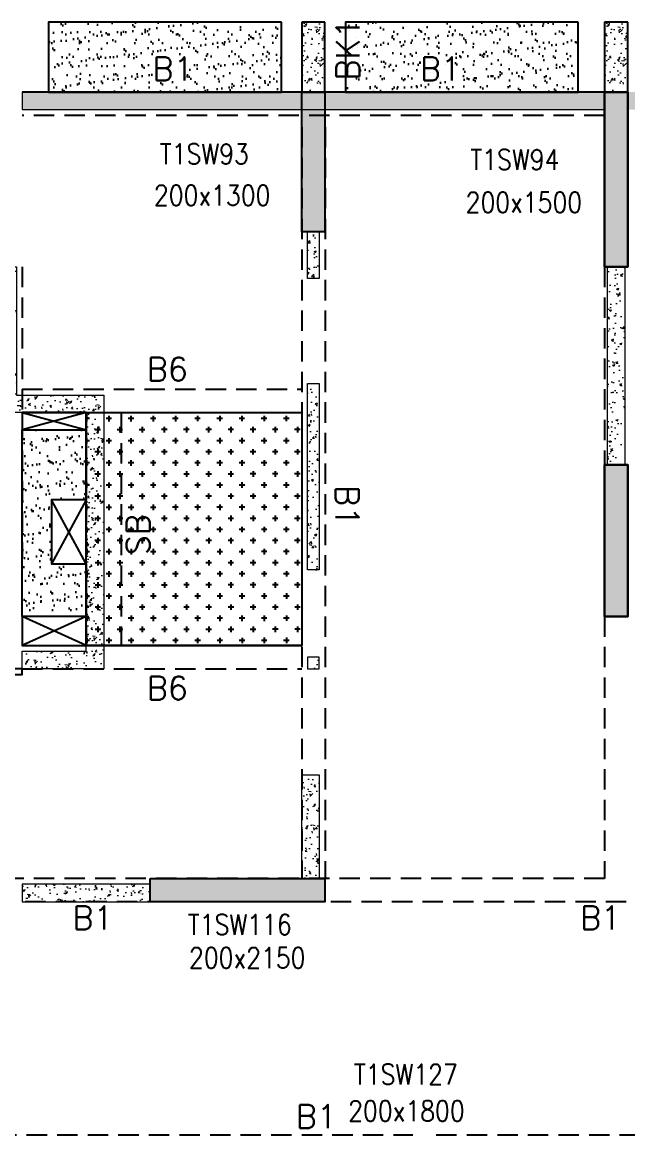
# Model space of a CAD drawing. Header units: millimetres. Extents: x 1078357 to 2594950, y -4969473 to -4636555.
# Drawn here: x 1775525 to 1780725, y -4667131 to -4657581 of the extents above; entities that cross this region are included whole.
import ezdxf

# ---------------------------------------------------------------- set-up
doc = ezdxf.new("R2010")
doc.units = ezdxf.units.MM
for name, pattern in [('CONTINOUS', [0]), ('HIDDEN', [0.375, 0.25, -0.125]), ('New Retail block$0$CONTINOUS', [0])]:
    doc.linetypes.add(name, pattern=pattern)
for name, color, linetype, lineweight in [('A-_ANOTDIMA_D-', 6, 'Continuous', 13), ('COL. NO.', 30, 'Continuous', 25), ('COL. SIZE', 7, 'Continuous', 25), ('HATCH', 8, 'Continuous', 30), ('S-NON STR RCC WALL', 8, 'Continuous', 0)]:
    doc.layers.add(name, color=color, linetype=linetype, lineweight=lineweight)
for name, color, linetype in [('B-200x325', 201, 'HIDDEN'), ('B-200x650', 241, 'HIDDEN'), ('B-300xSLAB THK.', 151, 'Continuous'), ('BK1-200x650', 241, 'HIDDEN'), ('DROP SLAB', 8, 'Continuous'), ('S-COLUMN_SHEAR WALL', 1, 'Continuous'), ('S-PROJECTION', 54, 'New Retail block$0$CONTINOUS'), ('SLAB FOLD', 8, 'Continuous')]:
    doc.layers.add(name, color=color, linetype=linetype)
doc.styles.add('ROMANS', font='romans.shx', dxfattribs={"width": 0.85})
pattern_1 = [(37.4701541, (-1209208.67, 9329389.39), (-4.7236114, 146.8264517), [0, -115.824, 0, -129.54, 0, -123.825]), (7.4701541, (-1209208.67, 9329389.4), (134.9689868, 214.9772528), [0, -62.484, 0, -104.394, 0, -40.005]), (327.4701541, (-1209302.4, 9329389.44), (237.2979035, 0.3075449), [0, -38.1, 0, -137.16, 0, -179.07]), (317.4701541, (-1209302.4, 9329389.44), (229.1017424, 66.759465), [0, -19.05, 0, -89.916, 0, -102.87])]

# ---------------------------------------------------------------- blocks, each defined once
blk = doc.blocks.new('G$CD63B60BD')
at = {"layer": 'COL. NO.', "linetype": 'Continuous', "style": 'ROMANS', "width": 0.85}
for s, p in [('T1SW93', (80056.1, 15282.2, -320.4)), ('T1SW94', (82722.7, 15233.7, -320.4)), ('T1SW116', (80296.7, 8666.8, -320.4)), ('T1SW127', (81722.8, 7380.9, -320.4))]:
    blk.add_text(s, height=175, dxfattribs=at).set_placement(p)
at = {"layer": 'COL. SIZE', "linetype": 'Continuous', "style": 'ROMANS', "width": 0.85}
for s, p in [('200x1300', (80005.6, 14926, -320.4)), ('200x1500', (82682.7, 14866.2, -320.4)), ('200x2150', (80306.5, 8381.1, -320.4)), ('200x1800', (81673.6, 7067.5, -320.4))]:
    blk.add_text(s, height=175, dxfattribs=at).set_placement(p)

msp = doc.modelspace()

# ---------------------------------------------------------------- hatches: boundary and pattern name
at = {"layer": 'DROP SLAB'}
h = msp.add_hatch(dxfattribs=at)
h.set_pattern_fill('CROSS', color=8, scale=15, angle=0.03079)
h.set_pattern_definition([(180.03079016, (-2664991.8, 14063544.76), (-95.1987999, -95.3011726), [47.625, -142.875]), (270.03079016, (-2665015.62, 14063568.56), (95.3011726, -95.1987999), [47.625, -142.875])])
h.paths.add_polyline_path([(1776074.8, -4660931.1), (1777924.6, -4660931.1), (1777924.6, -4662930.9), (1776074.8, -4662930.9)])
at = {"layer": 'HATCH'}
h = msp.add_hatch(dxfattribs=at)
h.set_pattern_fill('AR-SAND', color=8, scale=3, angle=179.97015)
h.set_pattern_definition(pattern_1)
h.paths.add_polyline_path([(1777749.9, -4657580.9), (1775749.9, -4657580.9), (1775749.9, -4658180.8), (1777749.9, -4658180.8)])
h = msp.add_hatch(dxfattribs=at)
h.set_pattern_fill('AR-SAND', color=8, scale=3, angle=179.97015)
h.set_pattern_definition(pattern_1)
h.paths.add_polyline_path([(1780299.9, -4657580.9), (1778299.9, -4657580.9), (1778299.9, -4658180.9), (1780299.9, -4658180.9)])
h = msp.add_hatch(dxfattribs=at)
h.set_pattern_fill('AR-SAND', color=8, scale=3, angle=179.97015)
h.set_pattern_definition([(37.47015413, (-3259358.17, 18697427.71), (-4.72361136, 146.8264517), [0, -115.824, 0, -129.54, 0, -123.825]), (7.4701541, (-3259358.17, 18697427.7), (134.9689868, 214.9772528), [0, -62.484, 0, -104.394, 0, -40.005]), (327.4701541, (-3259451.9, 18697427.76), (237.2979035, 0.3075449), [0, -38.1, 0, -137.16, 0, -179.07]), (317.4701541, (-3259451.9, 18697427.76), (229.1017424, 66.759465), [0, -19.05, 0, -89.916, 0, -102.87])])
h.paths.add_polyline_path([(1775524.8, -4661080.9), (1776074.8, -4661080.9), (1776074.8, -4661680.9), (1775774.8, -4661680.9), (1775774.8, -4662230.9), (1776074.8, -4662230.9), (1776074.8, -4662680.9), (1775524.8, -4662680.9)])
at = {"layer": 'S-COLUMN_SHEAR WALL', "lineweight": 25}
h = msp.add_hatch(color=1, dxfattribs=at)
h.dxf.hatch_style = 1
h.paths.add_polyline_path([(1777924.7, -4659380.9), (1778124.7, -4659380.9), (1778124.7, -4658180.9), (1777924.7, -4658180.9)])
at = {"layer": 'S-COLUMN_SHEAR WALL', "lineweight": 25, "extrusion": (-1.00316e-06, 2.11765e-11, 1)}
h = msp.add_hatch(color=1, dxfattribs=at)
h.dxf.hatch_style = 1
h.paths.add_polyline_path([(1780524.7, -4658180.9), (1780724.7, -4658180.9), (1780724.7, -4659680.8), (1780524.7, -4659680.8)])
at = {"layer": 'S-COLUMN_SHEAR WALL', "lineweight": 25, "extrusion": (1.00316e-06, 1.91639e-11, 1)}
h = msp.add_hatch(color=1, dxfattribs=at)
h.dxf.hatch_style = 1
h.paths.add_polyline_path([(1780724.7, -4658180.9), (1780524.7, -4658180.9), (1780524.7, -4659680.8), (1780724.7, -4659680.8)])
at = {"layer": 'S-COLUMN_SHEAR WALL', "lineweight": 25, "extrusion": (-1.00316e-06, 2.11765e-11, 1)}
h = msp.add_hatch(color=1, dxfattribs=at)
h.dxf.hatch_style = 1
h.paths.add_polyline_path([(1780524.7, -4662680.8), (1780724.7, -4662680.8), (1780724.7, -4661380.8), (1780524.7, -4661380.8)])
at = {"layer": 'S-COLUMN_SHEAR WALL', "lineweight": 25, "extrusion": (1.00316e-06, 1.91639e-11, 1)}
h = msp.add_hatch(color=1, dxfattribs=at)
h.dxf.hatch_style = 1
h.paths.add_polyline_path([(1780724.7, -4662680.8), (1780524.7, -4662680.8), (1780524.7, -4661380.8), (1780724.7, -4661380.8)])
at = {"layer": 'S-COLUMN_SHEAR WALL', "lineweight": 25}
h = msp.add_hatch(color=1, dxfattribs=at)
h.dxf.hatch_style = 1
h.paths.add_polyline_path([(1776624.7, -4664930.8), (1778124.7, -4664930.8), (1778124.7, -4665130.8), (1776624.7, -4665130.8)])
at = {"layer": 'S-NON STR RCC WALL'}
h = msp.add_hatch(dxfattribs=at)
h.set_pattern_fill('AR-CONC', color=256, angle=180)
h.set_pattern_definition([(50, (-6755920.1, 32897507.36), (182.184669, -15.93908554), [19.05, -209.55]), (355, (-6755920.1, 32897507.36), (-35.2434214, 191.0568452), [15.24, -167.6405842]), (100.4514447, (-6755904.92, 32897506.04), (146.9412471, 175.1177519), [16.1900088, -178.0902446]), (46.1842, (-6755920.1, 32897558.16), (271.0790409, -42.0423279), [28.575, -314.325]), (96.6355576, (-6755897.51, 32897554.66), (237.404134, 247.4261246), [24.2850231, -267.1356082]), (351.1841512, (-6755920.1, 32897558.16), (237.404134, 247.4261246), [22.859967, -251.459732]), (21, (-6755894.7, 32897545.46), (151.61439127, -102.2651982), [19.05, -209.55]), (326, (-6755894.7, 32897545.46), (61.80202835, 184.1879661), [15.24, -167.64]), (71.451445, (-6755882.07, 32897536.94), (213.4164193, 81.9227689), [16.1900088, -178.0899376]), (37.5, (-6755920.104, 32897507.364), (3.08860325, 84.55503887), [0, -165.608, 0, -170.18, 0, -168.275]), (7.5, (-6755920.1, 32897507.36), (66.8196625, 100.18057482), [0, -97.028, 0, -161.798, 0, -64.135]), (327.5, (-6755976.746, 32897507.364), (135.59059517, -5.72874399), [0, -63.5, 0, -198.12, 0, -262.89]), (317.5, (-6756002.15, 32897507.36), (148.1291814, 25.42649103), [0, -82.55, 0, -131.572, 0, -186.69])])
h.paths.add_polyline_path([(1778124.7, -4658180.8), (1778124.7, -4657580.8), (1777924.7, -4657580.8), (1777924.7, -4658180.8), (1778124.7, -4658180.8)], is_closed=False)
h = msp.add_hatch(dxfattribs=at)
h.set_pattern_fill('AR-CONC', color=256, angle=180)
h.set_pattern_definition([(50, (-6753320.12, 32897507.37), (182.184669, -15.93908554), [19.05, -209.55]), (355, (-6753320.12, 32897507.37), (-35.2434214, 191.0568452), [15.24, -167.6405842]), (100.4514447, (-6753304.94, 32897506.04), (146.9412471, 175.1177519), [16.1900088, -178.0902446]), (46.1842, (-6753320.12, 32897558.17), (271.0790409, -42.0423279), [28.575, -314.325]), (96.6355576, (-6753297.53, 32897554.67), (237.404134, 247.4261246), [24.2850231, -267.1356082]), (351.1841512, (-6753320.12, 32897558.17), (237.404134, 247.4261246), [22.859967, -251.459732]), (21, (-6753294.72, 32897545.47), (151.61439127, -102.2651982), [19.05, -209.55]), (326, (-6753294.72, 32897545.47), (61.80202835, 184.1879661), [15.24, -167.64]), (71.451445, (-6753282.09, 32897536.95), (213.4164193, 81.9227689), [16.1900088, -178.0899376]), (37.5, (-6753320.124, 32897507.37), (3.08860325, 84.55503887), [0, -165.608, 0, -170.18, 0, -168.275]), (7.5, (-6753320.12, 32897507.37), (66.8196625, 100.18057482), [0, -97.028, 0, -161.798, 0, -64.135]), (327.5, (-6753376.766, 32897507.37), (135.59059517, -5.72874399), [0, -63.5, 0, -198.12, 0, -262.89]), (317.5, (-6753402.17, 32897507.37), (148.1291814, 25.42649103), [0, -82.55, 0, -131.572, 0, -186.69])])
h.paths.add_polyline_path([(1780724.6, -4658180.8), (1780724.6, -4657580.8), (1780524.7, -4657580.8), (1780524.7, -4658180.8), (1780724.6, -4658180.8)], is_closed=False)
h = msp.add_hatch(dxfattribs=at)
h.set_pattern_fill('AR-CONC', color=256)
h.set_pattern_definition([(50, (-3545520.88, 18607572.6), (182.184669, -15.9390855), [19.05, -209.55]), (355, (-3545520.88, 18607572.6), (-35.2434214, 191.0568452), [15.24, -167.6405842]), (100.4514447, (-3545505.7, 18607571.27), (146.9412471, 175.1177519), [16.1900088, -178.0902446]), (46.1842, (-3545520.88, 18607623.4), (271.0790409, -42.042328), [28.575, -314.325]), (96.6355576, (-3545498.3, 18607619.9), (237.404134, 247.4261246), [24.285023, -267.135608]), (351.1841512, (-3545520.88, 18607623.4), (237.404134, 247.4261246), [22.859967, -251.459732]), (21, (-3545495.48, 18607610.7), (151.6143913, -102.2651982), [19.05, -209.55]), (326, (-3545495.48, 18607610.7), (61.8020283, 184.1879661), [15.24, -167.64]), (71.451445, (-3545482.85, 18607602.17), (213.4164193, 81.9227689), [16.1900088, -178.0899376]), (37.5, (-3545520.88, 18607572.596), (3.08860325, 84.55503887), [0, -165.608, 0, -170.18, 0, -168.275]), (7.5, (-3545520.88, 18607572.6), (66.8196625, 100.18057482), [0, -97.028, 0, -161.798, 0, -64.135]), (327.5, (-3545577.52, 18607572.596), (135.59059517, -5.728744), [0, -63.5, 0, -198.12, 0, -262.89]), (317.5, (-3545602.92, 18607572.6), (148.1291814, 25.42649103), [0, -82.55, 0, -131.572, 0, -186.69])])
h.paths.add_polyline_path([(1775849.9, -4658180.8), (1775524.9, -4658180.8), (1775524.9, -4658330.9), (1775849.9, -4658330.9)])
h.paths.add_polyline_path([(1777649.9, -4658180.9), (1775849.9, -4658180.9), (1775849.9, -4658330.9), (1777649.9, -4658330.9)])
h.paths.add_polyline_path([(1783599.9, -4658180.9), (1782849.9, -4658180.9), (1782849.9, -4658330.9), (1783599.9, -4658330.9)])
h.paths.add_polyline_path([(1782849.9, -4658180.9), (1781049.9, -4658180.9), (1781049.9, -4658330.9), (1782849.9, -4658330.9)])
h.paths.add_polyline_path([(1778399.9, -4658180.9), (1777649.9, -4658180.9), (1777649.9, -4658330.9), (1778399.9, -4658330.9)])
h.paths.add_polyline_path([(1780199.9, -4658180.8), (1778399.9, -4658180.8), (1778399.9, -4658330.9), (1780199.9, -4658330.9)])
h.paths.add_polyline_path([(1785722, -4658180.9), (1785399.9, -4658180.9), (1785399.9, -4658330.9), (1785722, -4658330.9)])
h.paths.add_polyline_path([(1781049.9, -4658180.9), (1780724.9, -4658180.9), (1780724.9, -4658330.9), (1781049.9, -4658330.9)])
h.paths.add_polyline_path([(1780524.9, -4658180.9), (1780199.9, -4658180.9), (1780199.9, -4658330.9), (1780524.9, -4658330.9)])
h.paths.add_polyline_path([(1785399.9, -4658180.9), (1783599.9, -4658180.9), (1783599.9, -4658330.9), (1785399.9, -4658330.9)])
h = msp.add_hatch(dxfattribs=at)
h.set_pattern_fill('AR-CONC', color=256, angle=180)
h.set_pattern_definition([(50, (1778038.14, -4712688.38), (182.18467, -15.9391), [19.05, -209.55]), (355, (1778038.14, -4712688.38), (-35.2434, 191.05685), [15.24, -167.6406]), (100.45144, (1778053.32, -4712689.7), (146.94125, 175.11775), [16.19, -178.09024]), (46.1842, (1778038.14, -4712637.58), (271.079, -42.0423), [28.575, -314.325]), (96.63556, (1778060.73, -4712641.08), (237.4041, 247.4261), [24.285, -267.1356]), (351.18415, (1778038.14, -4712637.58), (237.4041, 247.4261), [22.86, -251.4597]), (21, (1778063.54, -4712650.28), (151.6144, -102.2652), [19.05, -209.55]), (326, (1778063.54, -4712650.28), (61.802, 184.18797), [15.24, -167.64]), (71.45144, (1778076.17, -4712658.8), (213.4164, 81.92277), [16.19, -178.08994]), (37.5, (1778038.14, -4712688.38), (3.0886, 84.55504), [0, -165.608, 0, -170.18, 0, -168.275]), (7.5, (1778038.14, -4712688.38), (66.81966, 100.18057), [0, -97.028, 0, -161.798, 0, -64.135]), (327.5, (1777981.5, -4712688.38), (135.590595, -5.72874), [0, -63.5, 0, -198.12, 0, -262.89]), (317.5, (1777956.1, -4712688.38), (148.12918, 25.4265), [0, -82.55, 0, -131.572, 0, -186.69])])
h.paths.add_polyline_path([(1777974.9, -4659380.9), (1778074.9, -4659380.9), (1778074.9, -4659780.9), (1777974.9, -4659780.9)])
h = msp.add_hatch(dxfattribs=at)
h.set_pattern_fill('AR-CONC', color=256, angle=180)
h.set_pattern_definition([(50, (-4642745.6, 23291591.78), (182.184669, -15.9390855), [19.05, -209.55]), (355, (-4642745.6, 23291591.78), (-35.2434214, 191.0568452), [15.24, -167.6405842]), (100.4514447, (-4642730.41, 23291590.45), (146.9412471, 175.1177519), [16.1900088, -178.0902446]), (46.1842, (-4642745.6, 23291642.58), (271.0790409, -42.042328), [28.575, -314.325]), (96.6355576, (-4642723, 23291639.08), (237.404134, 247.4261246), [24.2850231, -267.1356082]), (351.1841512, (-4642745.6, 23291642.58), (237.404134, 247.4261246), [22.859967, -251.459732]), (21, (-4642720.2, 23291629.88), (151.6143913, -102.2651982), [19.05, -209.55]), (326, (-4642720.2, 23291629.88), (61.8020283, 184.1879661), [15.24, -167.64]), (71.451445, (-4642707.56, 23291621.36), (213.4164193, 81.9227689), [16.1900088, -178.0899376]), (37.5, (-4642745.6, 23291591.78), (3.08860325, 84.55503887), [0, -165.608, 0, -170.18, 0, -168.275]), (7.5, (-4642745.6, 23291591.78), (66.8196625, 100.18057482), [0, -97.028, 0, -161.798, 0, -64.135]), (327.5, (-4642802.24, 23291591.78), (135.59059517, -5.728744), [0, -63.5, 0, -198.12, 0, -262.89]), (317.5, (-4642827.64, 23291591.78), (148.1291814, 25.42649103), [0, -82.55, 0, -131.572, 0, -186.69])])
h.paths.add_polyline_path([(1776224.9, -4660780.9), (1776224.9, -4663130.9), (1775524.9, -4663130.9), (1775524.9, -4662980.9), (1776074.9, -4662980.9), (1776074.9, -4660930.9), (1775324.9, -4660930.9), (1775324.9, -4659680.8), (1775474.9, -4659680.8), (1775474.9, -4660780.9)])
at = {"layer": 'S-NON STR RCC WALL', "ltscale": 700}
h = msp.add_hatch(dxfattribs=at)
h.set_pattern_fill('AR-CONC', color=256)
h.set_pattern_definition([(50, (647433.79, -28385.62), (182.184669, -15.9390855), [19.05, -209.55]), (355, (647433.79, -28385.62), (-35.2434214, 191.056845), [15.24, -167.640584]), (100.4514447, (647448.97, -28386.94), (146.941247, 175.117752), [16.190009, -178.0902446]), (46.1842, (647433.79, -28334.82), (271.079041, -42.042328), [28.575, -314.325]), (96.6355576, (647456.38, -28338.32), (237.404134, 247.426125), [24.285023, -267.135608]), (351.184151, (647433.79, -28334.82), (237.404134, 247.426125), [22.859967, -251.459732]), (21, (647459.19, -28347.52), (151.6143913, -102.265198), [19.05, -209.55]), (326, (647459.19, -28347.52), (61.802028, 184.187966), [15.24, -167.64]), (71.451445, (647471.82, -28356.04), (213.416419, 81.922769), [16.190009, -178.0899376]), (37.5, (647433.786, -28385.616), (3.08860325, 84.5550389), [0, -165.608, 0, -170.18, 0, -168.275]), (7.5, (647433.79, -28385.62), (66.8196625, 100.1805748), [0, -97.028, 0, -161.798, 0, -64.135]), (327.5, (647377.144, -28385.616), (135.5905952, -5.728744), [0, -63.5, 0, -198.12, 0, -262.89]), (317.5, (647351.74, -28385.62), (148.1291814, 25.426491), [0, -82.55, 0, -131.572, 0, -186.69])])
h.paths.add_polyline_path([(1780549.9, -4659680.8), (1780699.9, -4659680.8), (1780699.9, -4661380.8), (1780549.9, -4661380.8)])
at = {"layer": 'S-NON STR RCC WALL'}
h = msp.add_hatch(dxfattribs=at)
h.set_pattern_fill('AR-CONC', color=256, angle=180)
h.set_pattern_definition([(50, (2875262.86, -9396707.56), (182.184669, -15.9390855), [19.05, -209.55]), (355, (2875262.86, -9396707.56), (-35.2434214, 191.056845), [15.24, -167.640584]), (100.4514447, (2875278.04, -9396708.9), (146.941247, 175.117752), [16.190009, -178.0902446]), (46.1842, (2875262.86, -9396656.76), (271.079041, -42.042328), [28.575, -314.325]), (96.6355576, (2875285.45, -9396660.27), (237.404134, 247.426125), [24.285023, -267.135608]), (351.184151, (2875262.86, -9396656.76), (237.404134, 247.426125), [22.859967, -251.459732]), (21, (2875288.26, -9396669.46), (151.6143913, -102.265198), [19.05, -209.55]), (326, (2875288.26, -9396669.46), (61.802028, 184.187966), [15.24, -167.64]), (71.451445, (2875300.89, -9396677.99), (213.416419, 81.922769), [16.190009, -178.0899376]), (37.5, (2875262.855, -9396707.564), (3.08860325, 84.5550389), [0, -165.608, 0, -170.18, 0, -168.275]), (7.5, (2875262.855, -9396707.56), (66.8196625, 100.1805748), [0, -97.028, 0, -161.798, 0, -64.135]), (327.5, (2875206.21, -9396707.564), (135.5905952, -5.728744), [0, -63.5, 0, -198.12, 0, -262.89]), (317.5, (2875180.81, -9396707.56), (148.1291814, 25.426491), [0, -82.55, 0, -131.572, 0, -186.69])])
h.paths.add_polyline_path([(1777974.9, -4660680.9), (1778074.9, -4660680.9), (1778074.9, -4662280.9), (1777974.9, -4662280.9)])
h = msp.add_hatch(dxfattribs=at)
h.set_pattern_fill('AR-CONC', color=256, angle=180)
h.set_pattern_definition([(50, (2875249.64, -9398072.23), (182.184669, -15.9390855), [19.05, -209.55]), (355, (2875249.64, -9398072.23), (-35.2434214, 191.056845), [15.24, -167.640584]), (100.4514447, (2875264.82, -9398073.56), (146.941247, 175.117752), [16.190009, -178.0902446]), (46.1842, (2875249.64, -9398021.43), (271.079041, -42.042328), [28.575, -314.325]), (96.6355576, (2875272.23, -9398024.93), (237.404134, 247.426125), [24.285023, -267.135608]), (351.184151, (2875249.64, -9398021.43), (237.404134, 247.426125), [22.859967, -251.459732]), (21, (2875275.04, -9398034.13), (151.6143913, -102.265198), [19.05, -209.55]), (326, (2875275.04, -9398034.13), (61.802028, 184.187966), [15.24, -167.64]), (71.451445, (2875287.68, -9398042.65), (213.416419, 81.922769), [16.190009, -178.0899376]), (37.5, (2875249.64, -9398072.23), (3.08860325, 84.5550389), [0, -165.608, 0, -170.18, 0, -168.275]), (7.5, (2875249.64, -9398072.23), (66.8196625, 100.1805748), [0, -97.028, 0, -161.798, 0, -64.135]), (327.5, (2875193, -9398072.23), (135.5905952, -5.728744), [0, -63.5, 0, -198.12, 0, -262.89]), (317.5, (2875167.6, -9398072.23), (148.1291814, 25.426491), [0, -82.55, 0, -131.572, 0, -186.69])])
h.paths.add_polyline_path([(1777974.9, -4663130.9), (1778074.9, -4663130.9), (1778074.9, -4663030.9), (1777974.9, -4663030.9)])
h = msp.add_hatch(dxfattribs=at)
h.set_pattern_fill('AR-CONC', color=256, angle=180)
h.set_pattern_definition([(50, (-5673610.06, 27975610.96), (182.184669, -15.93908554), [19.05, -209.55]), (355, (-5673610.06, 27975610.96), (-35.2434214, 191.0568452), [15.24, -167.6405842]), (100.4514447, (-5673594.88, 27975609.63), (146.9412471, 175.1177519), [16.1900088, -178.0902446]), (46.1842, (-5673610.06, 27975661.76), (271.0790409, -42.042328), [28.575, -314.325]), (96.6355576, (-5673587.47, 27975658.26), (237.404134, 247.4261246), [24.2850231, -267.1356082]), (351.1841512, (-5673610.06, 27975661.76), (237.404134, 247.4261246), [22.859967, -251.459732]), (21, (-5673584.66, 27975649.06), (151.6143913, -102.2651982), [19.05, -209.55]), (326, (-5673584.66, 27975649.06), (61.8020283, 184.1879661), [15.24, -167.64]), (71.451445, (-5673572.02, 27975640.54), (213.4164193, 81.9227689), [16.1900088, -178.0899376]), (37.5, (-5673610.06, 27975610.96), (3.08860325, 84.55503887), [0, -165.608, 0, -170.18, 0, -168.275]), (7.5, (-5673610.06, 27975610.96), (66.8196625, 100.18057482), [0, -97.028, 0, -161.798, 0, -64.135]), (327.5, (-5673666.7, 27975610.96), (135.59059517, -5.72874399), [0, -63.5, 0, -198.12, 0, -262.89]), (317.5, (-5673692.1, 27975610.96), (148.1291814, 25.42649103), [0, -82.55, 0, -131.572, 0, -186.69])])
h.paths.add_polyline_path([(1777924.9, -4664040.9), (1778074.9, -4664040.9), (1778074.9, -4664930.8), (1777924.9, -4664930.8)])
h = msp.add_hatch(dxfattribs=at)
h.set_pattern_fill('AR-CONC', color=256)
h.set_pattern_definition([(50, (-3545520.88, 18607572.6), (182.184669, -15.9390855), [19.05, -209.55]), (355, (-3545520.88, 18607572.6), (-35.2434214, 191.0568452), [15.24, -167.6405842]), (100.4514447, (-3545505.7, 18607571.27), (146.9412471, 175.1177519), [16.1900088, -178.0902446]), (46.1842, (-3545520.88, 18607623.4), (271.0790409, -42.042328), [28.575, -314.325]), (96.6355576, (-3545498.3, 18607619.9), (237.404134, 247.4261246), [24.285023, -267.135608]), (351.1841512, (-3545520.88, 18607623.4), (237.404134, 247.4261246), [22.859967, -251.459732]), (21, (-3545495.48, 18607610.7), (151.6143913, -102.2651982), [19.05, -209.55]), (326, (-3545495.48, 18607610.7), (61.8020283, 184.1879661), [15.24, -167.64]), (71.451445, (-3545482.85, 18607602.17), (213.4164193, 81.9227689), [16.1900088, -178.0899376]), (37.5, (-3545520.88, 18607572.596), (3.08860325, 84.55503887), [0, -165.608, 0, -170.18, 0, -168.275]), (7.5, (-3545520.88, 18607572.6), (66.8196625, 100.18057482), [0, -97.028, 0, -161.798, 0, -64.135]), (327.5, (-3545577.52, 18607572.596), (135.59059517, -5.728744), [0, -63.5, 0, -198.12, 0, -262.89]), (317.5, (-3545602.92, 18607572.6), (148.1291814, 25.42649103), [0, -82.55, 0, -131.572, 0, -186.69])])
h.paths.add_polyline_path([(1776624.7, -4664980.9), (1775524.9, -4664980.9), (1775524.9, -4665130.8), (1776624.7, -4665130.8)])

# ---------------------------------------------------------------- linework, layer by layer
at = {"layer": 'B-200x325', "ltscale": 700}
for p, q in [((1775524.6, -4660731.1, 0), (1777924.6, -4660731.1, 0)), ((1775524.8, -4663130.9, 0), (1777924.6, -4663130.9, 0))]:
    msp.add_line(p, q, dxfattribs=at)
at = {"layer": 'B-200x325', "linetype": 'Continuous', "ltscale": 700}
for p, q in [((1775524.6, -4660931.1, 0), (1777924.6, -4660931.1, 0)), ((1775524.8, -4662930.9, 0), (1777924.6, -4662930.9, 0))]:
    msp.add_line(p, q, dxfattribs=at)
at = {"layer": 'B-200x650', "linetype": 'CONTINOUS', "ltscale": 700}
for p, q in [((1778124.6, -4657580.8, 0), (1777924.6, -4657580.8, 0)), ((1777924.6, -4657580.8, 0), (1777924.7, -4658180.8, 0)), ((1778124.6, -4658180.8, 0), (1778124.6, -4657580.8, 0)), ((1780724.6, -4657580.8, 0), (1780524.6, -4657580.8, 0)), ((1780524.6, -4657580.8, 0), (1780524.7, -4658180.8, 0)), ((1780724.6, -4658180.8, 0), (1780724.6, -4657580.8, 0)), ((1780524.9, -4658180.8, 0), (1775524.9, -4658180.8, 0))]:
    msp.add_line(p, q, dxfattribs=at)
at = {"layer": 'B-200x650', "linetype": 'HIDDEN', "ltscale": 700}
for p, q in [((1780524.9, -4658380.8, 0), (1775524.9, -4658380.8, 0)), ((1777924.9, -4658480.9, 0), (1777924.9, -4664930.8, 0)), ((1778124.9, -4658480.9, 0), (1778124.9, -4664930.8, 0)), ((1775524.9, -4659680.8, 0), (1775524.9, -4662180.9, 0)), ((1780524.9, -4659680.8, 0), (1780524.9, -4661380.8, 0)), ((1780524.9, -4662680.9, 0), (1780524.9, -4664930.8, 0)), ((1780524.9, -4664930.8, 0), (1774849.7, -4664930.8, 0)), ((1783074.9, -4665130.8, 0), (1774849.7, -4665130.8, 0)), ((1770049.9, -4667130.8, 0), (1778879.9, -4667130.8, 0)), ((1779079.9, -4667130.8, 0), (1783074.9, -4667130.8, 0))]:
    msp.add_line(p, q, dxfattribs=at)
at = {"layer": 'B-300xSLAB THK.', "linetype": 'HIDDEN', "ltscale": 700}
for p, q in [((1776074.7, -4660931.3, 0), (1776074.7, -4662931.1, 0)), ((1776374.7, -4660931.3, 0), (1776374.7, -4662931.1, 0))]:
    msp.add_line(p, q, dxfattribs=at)
at = {"layer": 'BK1-200x650', "linetype": 'Continuous', "ltscale": 700, "elevation": 0}
msp.add_lwpolyline([(1775524.9, -4663130.9), (1775324.9, -4663130.9), (1775324.9, -4663181), (1775524.9, -4663181)], close=True, dxfattribs=at)
at = {"layer": 'DROP SLAB', "color": 3, "linetype": 'CONTINOUS', "ltscale": 500}
for p, q in [((1775524.8, -4660930.9, 0), (1776074.8, -4661080.9, 0)), ((1776074, -4660931.1, 0), (1775524.8, -4661080.9, 0)), ((1776074.9, -4661680.9, 0), (1775774.8, -4662230.9, 0)), ((1776074.9, -4662230.9, 0), (1775774.8, -4661680.9, 0)), ((1776074.8, -4662930.9, 0), (1775524.8, -4662680.9, 0)), ((1776074.8, -4662680.9, 0), (1775525, -4662930.9, 0))]:
    msp.add_line(p, q, dxfattribs=at)
at = {"layer": 'DROP SLAB', "color": 3, "linetype": 'CONTINOUS', "ltscale": 500, "elevation": 0}
for points in [[(1776074.8, -4660931.1), (1775524.8, -4660931.1), (1775524.8, -4661080.9), (1776074.8, -4661080.9)], [(1776074.8, -4660931.1), (1777924.6, -4660931.1), (1777924.6, -4662930.9), (1776074.8, -4662930.9)], [(1776074.8, -4661680.9), (1775774.8, -4661680.9), (1775774.8, -4662230.9), (1776074.8, -4662230.9)], [(1776074.8, -4662680.9), (1775525, -4662680.9), (1775525, -4662930.9), (1776074.8, -4662930.9)]]:
    msp.add_lwpolyline(points, close=True, dxfattribs=at)
at = {"layer": 'S-COLUMN_SHEAR WALL', "color": 1, "lineweight": 25, "elevation": 0}
for points in [[(1777924.7, -4658180.9), (1778124.7, -4658180.9), (1778124.7, -4659380.9), (1777924.7, -4659380.9)], [(1776624.7, -4664930.8), (1778124.7, -4664930.8), (1778124.7, -4665130.8), (1776624.7, -4665130.8)]]:
    msp.add_lwpolyline(points, close=True, dxfattribs=at)
at = {"layer": 'S-COLUMN_SHEAR WALL', "color": 1, "lineweight": 25, "extrusion": (-1.00316e-06, 2.11765e-11, 1), "elevation": -1.8}
for points in [[(1780524.7, -4658180.9), (1780724.7, -4658180.9), (1780724.7, -4659680.8), (1780524.7, -4659680.8)], [(1780524.7, -4662680.8), (1780724.7, -4662680.8), (1780724.7, -4661380.8), (1780524.7, -4661380.8)]]:
    msp.add_lwpolyline(points, close=True, dxfattribs=at)
at = {"layer": 'S-COLUMN_SHEAR WALL', "color": 1, "lineweight": 25, "extrusion": (1.00316e-06, 1.91639e-11, 1)}
for points, elevation in [([(1780724.7, -4658180.9), (1780524.7, -4658180.9), (1780524.7, -4659680.8), (1780724.7, -4659680.8)], 1.8), ([(1780724.7, -4662680.8), (1780524.7, -4662680.8), (1780524.7, -4661380.8), (1780724.7, -4661380.8)], 1.5)]:
    msp.add_lwpolyline(points, close=True, dxfattribs=dict(at, elevation=elevation))
at = {"layer": 'S-NON STR RCC WALL', "elevation": 0}
for points in [[(1780524.9, -4658180.9), (1775524.9, -4658180.8), (1775524.9, -4658330.8), (1780524.9, -4658330.9)], [(1777974.9, -4659380.9), (1778074.9, -4659380.9), (1778074.9, -4659780.9), (1777974.9, -4659780.9)], [(1776224.9, -4660780.9), (1776224.9, -4663130.9), (1775524.9, -4663130.9), (1775524.9, -4662980.9), (1776074.9, -4662980.9), (1776074.9, -4660930.9), (1775324.9, -4660930.9), (1775324.9, -4659680.8), (1775474.9, -4659680.8), (1775474.9, -4660780.9)]]:
    msp.add_lwpolyline(points, close=True, dxfattribs=at)
at = {"layer": 'S-NON STR RCC WALL', "ltscale": 700, "elevation": 0}
for points in [[(1780549.9, -4659680.8), (1780699.9, -4659680.8), (1780699.9, -4661380.8), (1780549.9, -4661380.8)], [(1777974.9, -4660680.9), (1778074.9, -4660680.9), (1778074.9, -4662280.9), (1777974.9, -4662280.9)], [(1777974.9, -4663130.9), (1778074.9, -4663130.9), (1778074.9, -4663030.9), (1777974.9, -4663030.9)], [(1777924.9, -4664040.9), (1778074.9, -4664040.9), (1778074.9, -4664930.8), (1777924.9, -4664930.8)], [(1776624.7, -4664980.9), (1775524.9, -4664980.9), (1775524.9, -4665130.8), (1776624.7, -4665130.8)]]:
    msp.add_lwpolyline(points, close=True, dxfattribs=at)
at = {"layer": 'S-PROJECTION', "elevation": 0}
for points in [[(1777749.9, -4657580.9), (1775749.9, -4657580.9), (1775749.9, -4658180.8), (1777749.9, -4658180.8)], [(1780299.9, -4657580.9), (1778299.9, -4657580.9), (1778299.9, -4658180.9), (1780299.9, -4658180.9)]]:
    msp.add_lwpolyline(points, close=True, dxfattribs=at)
at = {"layer": 'SLAB FOLD', "color": 8, "ltscale": 1000, "elevation": 0}
msp.add_lwpolyline([(1775524.8, -4661080.9), (1776074.8, -4661080.9), (1776074.8, -4661680.9), (1775774.8, -4661680.9), (1775774.8, -4662230.9), (1776074.8, -4662230.9), (1776074.8, -4662680.9), (1775524.8, -4662680.9), (1775524.8, -4661080.9)], dxfattribs=at)

# ---------------------------------------------------------------- block references
at = {"layer": 'A-_ANOTDIMA_D-', "color": 2, "ltscale": 700}
msp.add_blockref('G$CD63B60BD', (1696650, -4674080.9, 0), dxfattribs=at)

# ---------------------------------------------------------------- texts
at = {"layer": 'B-200x325', "linetype": 'Continuous', "ltscale": 700, "style": 'ROMANS'}
for p in [(1776594.2, -4660659, -2.7), (1776594.1, -4663396.1, -2.7)]:
    msp.add_text('B6', height=200, rotation=359.99866, dxfattribs=at).set_placement(p)
at = {"layer": 'B-200x650', "linetype": 'HIDDEN', "ltscale": 500, "style": 'ROMANS'}
for s, rotation, p in [('BK1', 90, (1778420.3, -4658080.5, 50)), ('B1', 359.99906, (1776643.4, -4658080.5, -2.7)), ('B1', 359.99906, (1778940.7, -4658080.5, -2.7)), ('B1', 269.99906, (1778215.3, -4661555.8, -2.7)), ('B1', 359.99906, (1775955.4, -4665368, -2.7)), ('B1', 359.99906, (1780315, -4665368, -2.7)), ('B1', 359.99906, (1777875.4, -4667072.9, -2.7))]:
    msp.add_text(s, height=200, rotation=rotation, dxfattribs=at).set_placement(p)
at = {"layer": 'B-300xSLAB THK.', "linetype": 'Continuous', "ltscale": 700, "style": 'ROMANS'}
msp.add_text('SB', height=200, rotation=90.00094, dxfattribs=at).set_placement((1776619.4, -4662155.4, -2.7))

doc.saveas('drawing.dxf')
